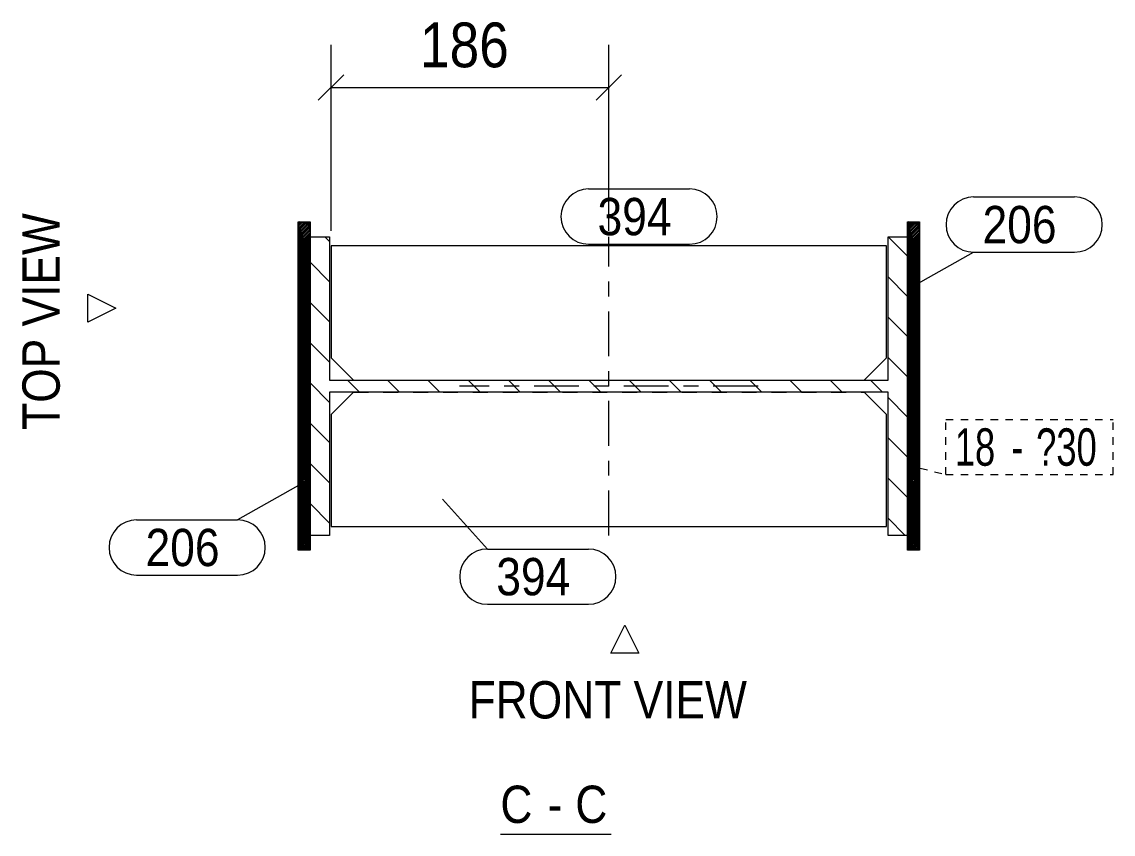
# Model space of a CAD drawing. Header units: millimetres. Extents: x 2 to 579, y 1 to 405.
# Drawn here: x 357 to 430.1, y 97.7 to 152.2 of the extents above; entities that cross this region are included whole.
import ezdxf

# ---------------------------------------------------------------- set-up
doc = ezdxf.new("R2010")
doc.units = ezdxf.units.MM
for name, pattern in [('XKITLINE00', [0]), ('XKITLINE01', [4, 1, -1, 1, -1]), ('XKITLINE03', [6, 3, -1, 1, -1]), ('XKITLINE04', [3, 0.5, -0.5, 0.5, -0.5, 0.5, -0.5])]:
    doc.linetypes.add(name, pattern=pattern)
for name, color, linetype, lineweight in [('BoltMark', 7, 'Continuous', 0), ('Dimensions', 7, 'Continuous', 0), ('OtherObjectType', 7, 'Continuous', 0), ('Part', 2, 'Continuous', 0), ('PartMark', 7, 'Continuous', 0)]:
    doc.layers.add(name, color=color, linetype=linetype, lineweight=lineweight)
doc.styles.add('ARIAL', font='ARIAL.TTF')
doc.styles.add('ARIAL_NARROW', font='ARIALN.TTF')

# ---------------------------------------------------------------- blocks, each defined once
blk = doc.blocks.new('*A5')
at = {"layer": 'Part', "color": 7, "linetype": 'XKITLINE00', "lineweight": 0}
for p, q in [((377.644, 137.443), (377.327, 137.76)), ((416.344, 136.46), (415.044, 137.76)), ((377.644, 134.749), (376.344, 136.049)), ((416.344, 133.766), (415.044, 135.066)), ((377.644, 132.055), (376.344, 133.355)), ((416.344, 131.072), (415.044, 132.372)), ((377.644, 129.361), (376.344, 130.661)), ((416.344, 128.378), (415.044, 129.678)), ((377.644, 126.667), (376.344, 127.967)), ((379.644, 127.36), (378.844, 128.16)), ((382.338, 127.36), (381.538, 128.16)), ((385.032, 127.36), (384.232, 128.16)), ((387.727, 127.36), (386.927, 128.16)), ((390.421, 127.36), (389.621, 128.16)), ((393.115, 127.36), (392.315, 128.16)), ((395.809, 127.36), (395.009, 128.16)), ((398.503, 127.36), (397.703, 128.16)), ((401.197, 127.36), (400.397, 128.16)), ((403.891, 127.36), (403.091, 128.16)), ((406.585, 127.36), (405.785, 128.16)), ((409.279, 127.36), (408.479, 128.16)), ((411.973, 127.36), (411.173, 128.16)), ((414.667, 127.36), (413.867, 128.16)), ((416.344, 125.684), (415.044, 126.984)), ((377.644, 123.973), (376.344, 125.273)), ((416.344, 122.99), (415.044, 124.29)), ((377.644, 121.279), (376.344, 122.579)), ((416.344, 120.296), (415.044, 121.596)), ((377.644, 118.585), (376.344, 119.885)), ((416.185, 117.76), (415.044, 118.902))]:
    blk.add_line(p, q, dxfattribs=at)
blk = doc.blocks.new('*A6')
at = {"layer": 'Part', "color": 7, "linetype": 'XKITLINE00', "lineweight": 0}
for p, q in [((416.344, 138.76), (416.344, 138.76)), ((416.344, 138.76), (416.344, 138.76)), ((416.398, 138.706), (416.344, 138.653)), ((416.451, 138.653), (416.344, 138.545)), ((416.505, 138.599), (416.344, 138.437)), ((416.559, 138.545), (416.344, 138.329)), ((416.613, 138.491), (416.344, 138.222)), ((416.667, 138.437), (416.344, 138.114)), ((416.721, 138.383), (416.344, 138.006)), ((416.775, 138.329), (416.344, 137.898)), ((416.829, 138.275), (416.344, 137.79)), ((416.882, 138.222), (416.344, 137.683)), ((416.936, 138.168), (416.344, 137.575)), ((416.451, 138.76), (416.398, 138.706)), ((416.559, 138.76), (416.451, 138.653)), ((416.667, 138.76), (416.505, 138.599)), ((416.775, 138.76), (416.559, 138.545)), ((416.882, 138.76), (416.613, 138.491)), ((416.99, 138.76), (416.667, 138.437)), ((417.098, 138.76), (416.721, 138.383)), ((417.144, 138.698), (416.775, 138.329)), ((417.144, 138.59), (416.829, 138.275)), ((417.144, 138.483), (416.882, 138.222)), ((417.144, 138.375), (416.936, 138.168)), ((417.144, 138.267), (416.99, 138.114)), ((417.144, 138.159), (417.044, 138.06)), ((416.99, 138.114), (416.344, 137.467)), ((417.044, 138.06), (416.344, 137.359)), ((417.098, 138.006), (416.344, 137.252)), ((417.144, 137.944), (416.344, 137.144)), ((417.144, 137.836), (416.344, 137.036)), ((417.144, 137.728), (416.344, 136.928)), ((417.144, 137.621), (416.344, 136.821)), ((417.144, 137.513), (416.344, 136.713)), ((417.144, 137.405), (416.344, 136.605)), ((417.144, 138.052), (417.098, 138.006)), ((417.144, 137.297), (416.344, 136.497)), ((417.144, 137.19), (416.344, 136.39)), ((417.144, 137.082), (416.344, 136.282)), ((417.144, 136.974), (416.344, 136.174)), ((417.144, 136.866), (416.344, 136.066)), ((417.144, 136.758), (416.344, 135.958)), ((417.144, 136.651), (416.344, 135.851)), ((417.144, 136.543), (416.344, 135.743)), ((417.144, 136.435), (416.344, 135.635)), ((417.144, 136.327), (416.344, 135.527)), ((417.144, 136.22), (416.344, 135.42)), ((417.144, 136.112), (416.344, 135.312)), ((417.144, 136.004), (416.344, 135.204)), ((417.144, 135.896), (416.344, 135.096)), ((417.144, 135.789), (416.344, 134.989)), ((417.144, 135.681), (416.344, 134.881)), ((417.144, 135.573), (416.344, 134.773)), ((417.144, 135.465), (416.344, 134.665)), ((417.144, 135.358), (416.344, 134.558)), ((417.144, 135.25), (416.344, 134.45)), ((417.144, 135.142), (416.344, 134.342)), ((417.144, 135.034), (416.344, 134.234)), ((417.144, 134.927), (416.344, 134.127)), ((417.144, 134.819), (416.344, 134.019)), ((417.144, 134.711), (416.344, 133.911)), ((417.144, 134.603), (416.344, 133.803)), ((417.144, 134.495), (416.344, 133.695)), ((417.144, 134.388), (416.344, 133.588)), ((417.144, 134.28), (416.344, 133.48)), ((417.144, 134.172), (416.344, 133.372)), ((417.144, 134.064), (416.344, 133.264)), ((417.144, 133.957), (416.344, 133.157)), ((417.144, 133.849), (416.344, 133.049)), ((417.144, 133.741), (416.344, 132.941)), ((417.144, 133.633), (416.344, 132.833)), ((417.144, 133.526), (416.344, 132.726)), ((417.144, 133.418), (416.344, 132.618)), ((417.144, 133.31), (416.344, 132.51)), ((417.144, 133.202), (416.344, 132.402)), ((417.144, 133.095), (416.344, 132.295)), ((417.144, 132.987), (416.344, 132.187)), ((417.144, 132.879), (416.344, 132.079)), ((417.144, 132.771), (416.344, 131.971)), ((417.144, 132.663), (416.344, 131.863)), ((417.144, 132.556), (416.344, 131.756)), ((417.144, 132.448), (416.344, 131.648)), ((417.144, 132.34), (416.344, 131.54)), ((417.144, 132.232), (416.344, 131.432)), ((417.144, 132.125), (416.344, 131.325)), ((417.144, 132.017), (416.344, 131.217)), ((417.144, 131.909), (416.344, 131.109)), ((417.144, 131.801), (416.344, 131.001)), ((417.144, 131.694), (416.344, 130.894)), ((417.144, 131.586), (416.344, 130.786)), ((417.144, 131.478), (416.344, 130.678)), ((417.144, 131.37), (416.344, 130.57)), ((417.144, 131.263), (416.344, 130.463)), ((417.144, 131.155), (416.344, 130.355)), ((417.144, 131.047), (416.344, 130.247)), ((417.144, 130.939), (416.344, 130.139)), ((417.144, 130.832), (416.344, 130.032)), ((417.144, 130.724), (416.344, 129.924)), ((417.144, 130.616), (416.344, 129.816)), ((417.144, 130.508), (416.344, 129.708)), ((417.144, 130.4), (416.344, 129.6)), ((417.144, 130.293), (416.344, 129.493)), ((417.144, 130.185), (416.344, 129.385)), ((417.144, 130.077), (416.344, 129.277)), ((417.144, 129.969), (416.344, 129.169)), ((417.144, 129.862), (416.344, 129.062)), ((417.144, 129.754), (416.344, 128.954)), ((417.144, 129.646), (416.344, 128.846)), ((417.144, 129.538), (416.344, 128.738)), ((417.144, 129.431), (416.344, 128.631)), ((417.144, 129.323), (416.344, 128.523)), ((417.144, 129.215), (416.344, 128.415)), ((417.144, 129.107), (416.344, 128.307)), ((417.144, 129), (416.344, 128.2)), ((417.144, 128.892), (416.344, 128.092)), ((417.144, 128.784), (416.344, 127.984)), ((417.144, 128.676), (416.344, 127.876)), ((417.144, 128.568), (416.344, 127.768)), ((417.144, 128.461), (416.344, 127.661)), ((417.144, 128.353), (416.344, 127.553)), ((417.144, 128.245), (416.344, 127.445)), ((417.144, 128.137), (416.344, 127.337)), ((417.144, 128.03), (416.344, 127.23)), ((417.144, 127.922), (416.344, 127.122)), ((417.144, 127.814), (416.344, 127.014)), ((417.144, 127.706), (416.344, 126.906)), ((417.144, 127.599), (416.344, 126.799)), ((417.144, 127.491), (416.344, 126.691)), ((417.144, 127.383), (416.344, 126.583)), ((417.144, 127.275), (416.344, 126.475)), ((417.144, 127.168), (416.344, 126.368)), ((417.144, 127.06), (416.344, 126.26)), ((417.144, 126.952), (416.344, 126.152)), ((417.144, 126.844), (416.344, 126.044)), ((417.144, 126.737), (416.344, 125.937)), ((417.144, 126.629), (416.344, 125.829)), ((417.144, 126.521), (416.344, 125.721)), ((417.144, 126.413), (416.344, 125.613)), ((417.144, 126.305), (416.344, 125.505)), ((417.144, 126.198), (416.344, 125.398)), ((417.144, 126.09), (416.344, 125.29)), ((417.144, 125.982), (416.344, 125.182)), ((417.144, 125.874), (416.344, 125.074)), ((417.144, 125.767), (416.344, 124.967)), ((417.144, 125.659), (416.344, 124.859)), ((417.144, 125.551), (416.344, 124.751)), ((417.144, 125.443), (416.344, 124.643)), ((417.144, 125.336), (416.344, 124.536)), ((417.144, 125.228), (416.344, 124.428)), ((417.144, 125.12), (416.344, 124.32)), ((417.144, 125.012), (416.344, 124.212)), ((417.144, 124.905), (416.344, 124.105)), ((417.144, 124.797), (416.344, 123.997)), ((417.144, 124.689), (416.344, 123.889)), ((417.144, 124.581), (416.344, 123.781)), ((417.144, 124.473), (416.344, 123.673)), ((417.144, 124.366), (416.344, 123.566)), ((417.144, 124.258), (416.344, 123.458)), ((417.144, 124.15), (416.344, 123.35)), ((417.144, 124.042), (416.344, 123.242)), ((417.144, 123.935), (416.344, 123.135)), ((417.144, 123.827), (416.344, 123.027)), ((417.144, 123.719), (416.344, 122.919)), ((417.144, 123.611), (416.344, 122.811)), ((417.144, 123.504), (416.344, 122.704)), ((417.144, 123.396), (416.344, 122.596)), ((417.144, 123.288), (416.344, 122.488)), ((417.144, 123.18), (416.344, 122.38)), ((417.144, 123.073), (416.344, 122.273)), ((417.144, 122.965), (416.344, 122.165)), ((417.144, 122.857), (416.344, 122.057)), ((417.144, 122.749), (416.344, 121.949)), ((417.144, 122.642), (416.344, 121.842)), ((417.144, 122.534), (416.344, 121.734)), ((417.144, 122.426), (416.344, 121.626)), ((417.144, 122.318), (416.344, 121.518)), ((417.144, 122.21), (416.344, 121.41)), ((417.144, 122.103), (416.344, 121.303)), ((417.144, 121.995), (416.344, 121.195)), ((417.144, 121.887), (416.344, 121.087)), ((417.144, 121.779), (416.344, 120.979)), ((417.144, 121.672), (416.344, 120.872)), ((417.144, 121.564), (416.344, 120.764)), ((417.144, 121.456), (416.344, 120.656)), ((417.144, 121.348), (416.344, 120.548)), ((417.144, 121.241), (416.344, 120.441)), ((417.144, 121.133), (416.344, 120.333)), ((417.144, 121.025), (416.344, 120.225)), ((417.144, 120.917), (416.344, 120.117)), ((417.144, 120.81), (416.344, 120.01)), ((417.144, 120.702), (416.344, 119.902)), ((417.144, 120.594), (416.344, 119.794)), ((417.144, 120.486), (416.344, 119.686)), ((417.144, 120.379), (416.344, 119.579)), ((417.144, 120.271), (416.344, 119.471)), ((417.144, 120.163), (416.344, 119.363)), ((417.144, 120.055), (416.344, 119.255)), ((417.144, 119.947), (416.344, 119.147)), ((417.144, 119.84), (416.344, 119.04)), ((417.144, 119.732), (416.344, 118.932)), ((417.144, 119.624), (416.344, 118.824)), ((417.144, 119.516), (416.344, 118.716)), ((417.144, 119.409), (416.344, 118.609)), ((417.144, 119.301), (416.344, 118.501)), ((417.144, 119.193), (416.344, 118.393)), ((417.144, 119.085), (416.344, 118.285)), ((417.144, 118.978), (416.344, 118.178)), ((417.144, 118.87), (416.344, 118.07)), ((417.144, 118.762), (416.344, 117.962)), ((417.144, 118.654), (416.344, 117.854)), ((417.144, 118.547), (416.344, 117.747)), ((417.144, 118.439), (416.344, 117.639)), ((417.144, 118.331), (416.344, 117.531)), ((417.144, 118.223), (416.344, 117.423)), ((417.144, 118.115), (416.344, 117.315)), ((417.144, 118.008), (416.344, 117.208)), ((417.144, 117.9), (416.344, 117.1)), ((417.144, 117.792), (416.344, 116.992)), ((417.144, 117.684), (416.344, 116.884)), ((417.144, 117.577), (416.347, 116.78)), ((417.144, 117.469), (416.435, 116.76)), ((417.144, 117.361), (416.543, 116.76)), ((417.144, 117.253), (416.651, 116.76)), ((417.144, 117.146), (416.758, 116.76)), ((417.144, 117.038), (416.866, 116.76)), ((417.144, 116.93), (416.974, 116.76)), ((417.144, 116.822), (417.144, 116.822))]:
    blk.add_line(p, q, dxfattribs=at)
blk = doc.blocks.new('*A7')
at = {"layer": 'Part', "color": 7, "linetype": 'XKITLINE00', "lineweight": 0}
for p, q in [((375.598, 138.706), (375.544, 138.653)), ((375.651, 138.653), (375.544, 138.545)), ((375.705, 138.599), (375.544, 138.437)), ((375.759, 138.545), (375.544, 138.329)), ((375.813, 138.491), (375.544, 138.222)), ((375.867, 138.437), (375.544, 138.114)), ((375.921, 138.383), (375.544, 138.006)), ((375.975, 138.329), (375.544, 137.898)), ((376.029, 138.275), (375.544, 137.79)), ((376.082, 138.222), (375.544, 137.683)), ((376.136, 138.168), (375.544, 137.575)), ((375.651, 138.76), (375.598, 138.706)), ((375.759, 138.76), (375.651, 138.653)), ((375.867, 138.76), (375.705, 138.599)), ((375.975, 138.76), (375.759, 138.545)), ((376.082, 138.76), (375.813, 138.491)), ((376.19, 138.76), (375.867, 138.437)), ((376.298, 138.76), (375.921, 138.383)), ((376.344, 138.698), (375.975, 138.329)), ((376.344, 138.59), (376.029, 138.275)), ((376.344, 138.483), (376.082, 138.222)), ((376.344, 138.375), (376.136, 138.168)), ((376.344, 138.267), (376.19, 138.114)), ((376.344, 138.159), (376.244, 138.06)), ((376.19, 138.114), (375.544, 137.467)), ((376.244, 138.06), (375.544, 137.359)), ((376.298, 138.006), (375.544, 137.252)), ((376.344, 137.944), (375.544, 137.144)), ((376.344, 137.836), (375.544, 137.036)), ((376.344, 137.728), (375.544, 136.928)), ((376.344, 137.621), (375.544, 136.821)), ((376.344, 137.513), (375.544, 136.713)), ((376.344, 137.405), (375.544, 136.605)), ((376.344, 138.052), (376.298, 138.006)), ((376.344, 137.297), (375.544, 136.497)), ((376.344, 137.19), (375.544, 136.39)), ((376.344, 137.082), (375.544, 136.282)), ((376.344, 136.974), (375.544, 136.174)), ((376.344, 136.866), (375.544, 136.066)), ((376.344, 136.758), (375.544, 135.958)), ((376.344, 136.651), (375.544, 135.851)), ((376.344, 136.543), (375.544, 135.743)), ((376.344, 136.435), (375.544, 135.635)), ((376.344, 136.327), (375.544, 135.527)), ((376.344, 136.22), (375.544, 135.42)), ((376.344, 136.112), (375.544, 135.312)), ((376.344, 136.004), (375.544, 135.204)), ((376.344, 135.896), (375.544, 135.096)), ((376.344, 135.789), (375.544, 134.989)), ((376.344, 135.681), (375.544, 134.881)), ((376.344, 135.573), (375.544, 134.773)), ((376.344, 135.465), (375.544, 134.665)), ((376.344, 135.358), (375.544, 134.558)), ((376.344, 135.25), (375.544, 134.45)), ((376.344, 135.142), (375.544, 134.342)), ((376.344, 135.034), (375.544, 134.234)), ((376.344, 134.927), (375.544, 134.127)), ((376.344, 134.819), (375.544, 134.019)), ((376.344, 134.711), (375.544, 133.911)), ((376.344, 134.603), (375.544, 133.803)), ((376.344, 134.495), (375.544, 133.695)), ((376.344, 134.388), (375.544, 133.588)), ((376.344, 134.28), (375.544, 133.48)), ((376.344, 134.172), (375.544, 133.372)), ((376.344, 134.064), (375.544, 133.264)), ((376.344, 133.957), (375.544, 133.157)), ((376.344, 133.849), (375.544, 133.049)), ((376.344, 133.741), (375.544, 132.941)), ((376.344, 133.633), (375.544, 132.833)), ((376.344, 133.526), (375.544, 132.726)), ((376.344, 133.418), (375.544, 132.618)), ((376.344, 133.31), (375.544, 132.51)), ((376.344, 133.202), (375.544, 132.402)), ((376.344, 133.095), (375.544, 132.295)), ((376.344, 132.987), (375.544, 132.187)), ((376.344, 132.879), (375.544, 132.079)), ((376.344, 132.771), (375.544, 131.971)), ((376.344, 132.663), (375.544, 131.863)), ((376.344, 132.556), (375.544, 131.756)), ((376.344, 132.448), (375.544, 131.648)), ((376.344, 132.34), (375.544, 131.54)), ((376.344, 132.232), (375.544, 131.432)), ((376.344, 132.125), (375.544, 131.325)), ((376.344, 132.017), (375.544, 131.217)), ((376.344, 131.909), (375.544, 131.109)), ((376.344, 131.801), (375.544, 131.001)), ((376.344, 131.694), (375.544, 130.894)), ((376.344, 131.586), (375.544, 130.786)), ((376.344, 131.478), (375.544, 130.678)), ((376.344, 131.37), (375.544, 130.57)), ((376.344, 131.263), (375.544, 130.463)), ((376.344, 131.155), (375.544, 130.355)), ((376.344, 131.047), (375.544, 130.247)), ((376.344, 130.939), (375.544, 130.139)), ((376.344, 130.832), (375.544, 130.032)), ((376.344, 130.724), (375.544, 129.924)), ((376.344, 130.616), (375.544, 129.816)), ((376.344, 130.508), (375.544, 129.708)), ((376.344, 130.4), (375.544, 129.6)), ((376.344, 130.293), (375.544, 129.493)), ((376.344, 130.185), (375.544, 129.385)), ((376.344, 130.077), (375.544, 129.277)), ((376.344, 129.969), (375.544, 129.169)), ((376.344, 129.862), (375.544, 129.062)), ((376.344, 129.754), (375.544, 128.954)), ((376.344, 129.646), (375.544, 128.846)), ((376.344, 129.538), (375.544, 128.738)), ((376.344, 129.431), (375.544, 128.631)), ((376.344, 129.323), (375.544, 128.523)), ((376.344, 129.215), (375.544, 128.415)), ((376.344, 129.107), (375.544, 128.307)), ((376.344, 129), (375.544, 128.2)), ((376.344, 128.892), (375.544, 128.092)), ((376.344, 128.784), (375.544, 127.984)), ((376.344, 128.676), (375.544, 127.876)), ((376.344, 128.568), (375.544, 127.768)), ((376.344, 128.461), (375.544, 127.661)), ((376.344, 128.353), (375.544, 127.553)), ((376.344, 128.245), (375.544, 127.445)), ((376.344, 128.137), (375.544, 127.337)), ((376.344, 128.03), (375.544, 127.23)), ((376.344, 127.922), (375.544, 127.122)), ((376.344, 127.814), (375.544, 127.014)), ((376.344, 127.706), (375.544, 126.906)), ((376.344, 127.599), (375.544, 126.799)), ((376.344, 127.491), (375.544, 126.691)), ((376.344, 127.383), (375.544, 126.583)), ((376.344, 127.275), (375.544, 126.475)), ((376.344, 127.168), (375.544, 126.368)), ((376.344, 127.06), (375.544, 126.26)), ((376.344, 126.952), (375.544, 126.152)), ((376.344, 126.844), (375.544, 126.044)), ((376.344, 126.737), (375.544, 125.937)), ((376.344, 126.629), (375.544, 125.829)), ((376.344, 126.521), (375.544, 125.721)), ((376.344, 126.413), (375.544, 125.613)), ((376.344, 126.305), (375.544, 125.505)), ((376.344, 126.198), (375.544, 125.398)), ((376.344, 126.09), (375.544, 125.29)), ((376.344, 125.982), (375.544, 125.182)), ((376.344, 125.874), (375.544, 125.074)), ((376.344, 125.767), (375.544, 124.967)), ((376.344, 125.659), (375.544, 124.859)), ((376.344, 125.551), (375.544, 124.751)), ((376.344, 125.443), (375.544, 124.643)), ((376.344, 125.336), (375.544, 124.536)), ((376.344, 125.228), (375.544, 124.428)), ((376.344, 125.12), (375.544, 124.32)), ((376.344, 125.012), (375.544, 124.212)), ((376.344, 124.905), (375.544, 124.105)), ((376.344, 124.797), (375.544, 123.997)), ((376.344, 124.689), (375.544, 123.889)), ((376.344, 124.581), (375.544, 123.781)), ((376.344, 124.473), (375.544, 123.673)), ((376.344, 124.366), (375.544, 123.566)), ((376.344, 124.258), (375.544, 123.458)), ((376.344, 124.15), (375.544, 123.35)), ((376.344, 124.042), (375.544, 123.242)), ((376.344, 123.935), (375.544, 123.135)), ((376.344, 123.827), (375.544, 123.027)), ((376.344, 123.719), (375.544, 122.919)), ((376.344, 123.611), (375.544, 122.811)), ((376.344, 123.504), (375.544, 122.704)), ((376.344, 123.396), (375.544, 122.596)), ((376.344, 123.288), (375.544, 122.488)), ((376.344, 123.18), (375.544, 122.38)), ((376.344, 123.073), (375.544, 122.273)), ((376.344, 122.965), (375.544, 122.165)), ((376.344, 122.857), (375.544, 122.057)), ((376.344, 122.749), (375.544, 121.949)), ((376.344, 122.642), (375.544, 121.842)), ((376.344, 122.534), (375.544, 121.734)), ((376.344, 122.426), (375.544, 121.626)), ((376.344, 122.318), (375.544, 121.518)), ((376.344, 122.21), (375.544, 121.41)), ((376.344, 122.103), (375.544, 121.303)), ((376.344, 121.995), (375.544, 121.195)), ((376.344, 121.887), (375.544, 121.087)), ((376.344, 121.779), (375.544, 120.979)), ((376.344, 121.672), (375.544, 120.872)), ((376.344, 121.564), (375.544, 120.764)), ((376.344, 121.456), (375.544, 120.656)), ((376.344, 121.348), (375.544, 120.548)), ((376.344, 121.241), (375.544, 120.441)), ((376.344, 121.133), (375.544, 120.333)), ((376.344, 121.025), (375.544, 120.225)), ((376.344, 120.917), (375.544, 120.117)), ((376.344, 120.81), (375.544, 120.01)), ((376.344, 120.702), (375.544, 119.902)), ((376.344, 120.594), (375.544, 119.794)), ((376.344, 120.486), (375.544, 119.686)), ((376.344, 120.379), (375.544, 119.579)), ((376.344, 120.271), (375.544, 119.471)), ((376.344, 120.163), (375.544, 119.363)), ((376.344, 120.055), (375.544, 119.255)), ((376.344, 119.947), (375.544, 119.147)), ((376.344, 119.84), (375.544, 119.04)), ((376.344, 119.732), (375.544, 118.932)), ((376.344, 119.624), (375.544, 118.824)), ((376.344, 119.516), (375.544, 118.716)), ((376.344, 119.409), (375.544, 118.609)), ((376.344, 119.301), (375.544, 118.501)), ((376.344, 119.193), (375.544, 118.393)), ((376.344, 119.085), (375.544, 118.285)), ((376.344, 118.978), (375.544, 118.178)), ((376.344, 118.87), (375.544, 118.07)), ((376.344, 118.762), (375.544, 117.962)), ((376.344, 118.654), (375.544, 117.854)), ((376.344, 118.547), (375.544, 117.747)), ((376.344, 118.439), (375.544, 117.639)), ((376.344, 118.331), (375.544, 117.531)), ((376.344, 118.223), (375.544, 117.423)), ((376.344, 118.115), (375.544, 117.315)), ((376.344, 118.008), (375.544, 117.208)), ((376.344, 117.9), (375.544, 117.1)), ((376.344, 117.792), (375.544, 116.992)), ((376.344, 117.684), (375.544, 116.884)), ((376.344, 117.577), (375.547, 116.78)), ((376.344, 117.469), (375.635, 116.76)), ((376.344, 117.361), (375.743, 116.76)), ((376.344, 117.253), (375.851, 116.76)), ((376.344, 117.146), (375.958, 116.76)), ((376.344, 117.038), (376.066, 116.76)), ((376.344, 116.93), (376.174, 116.76)), ((376.344, 116.822), (376.344, 116.822))]:
    blk.add_line(p, q, dxfattribs=at)
blk = doc.blocks.new('*A60')
at = {"layer": 'Part', "color": 2, "linetype": 'XKITLINE00', "lineweight": 0}
for p, q in [((376.344, 117.76), (376.344, 137.76)), ((376.344, 137.76), (377.644, 137.76)), ((377.644, 137.76), (377.644, 128.16)), ((415.044, 137.76), (416.344, 137.76)), ((415.044, 128.16), (415.044, 137.76)), ((416.344, 137.76), (416.344, 117.76)), ((377.644, 128.16), (415.044, 128.16)), ((415.044, 127.36), (377.644, 127.36)), ((377.644, 127.36), (377.644, 117.76)), ((415.044, 117.76), (415.044, 127.36)), ((377.644, 117.76), (376.344, 117.76)), ((416.344, 117.76), (415.044, 117.76))]:
    blk.add_line(p, q, dxfattribs=at)
at = {"layer": 'Part', "color": 7, "linetype": 'XKITLINE03', "lineweight": 0}
for p, q in [((396.344, 117.76), (396.344, 137.76)), ((406.344, 127.76), (386.344, 127.76))]:
    blk.add_line(p, q, dxfattribs=at)
blk = doc.blocks.new('*A61')
at = {"layer": 'Part', "color": 2, "linetype": 'XKITLINE00', "lineweight": 0}
for p, q in [((379.244, 127.36), (377.744, 125.86)), ((414.944, 125.86), (413.444, 127.36)), ((377.744, 125.86), (377.744, 118.36)), ((414.944, 118.36), (414.944, 125.86)), ((377.744, 118.36), (414.944, 118.36))]:
    blk.add_line(p, q, dxfattribs=at)
at = {"layer": 'Part', "color": 7, "linetype": 'XKITLINE01', "lineweight": 0}
blk.add_line((379.244, 127.36), (413.444, 127.36), dxfattribs=at)
blk = doc.blocks.new('*A62')
at = {"layer": 'Part', "color": 2, "linetype": 'XKITLINE00', "lineweight": 0}
for p, q in [((377.744, 137.16), (377.744, 129.66)), ((414.944, 137.16), (377.744, 137.16)), ((414.944, 129.66), (414.944, 137.16)), ((377.744, 129.66), (379.244, 128.16)), ((413.444, 128.16), (414.944, 129.66))]:
    blk.add_line(p, q, dxfattribs=at)
at = {"layer": 'Part', "color": 7, "linetype": 'XKITLINE01', "lineweight": 0}
blk.add_line((379.244, 128.16), (413.444, 128.16), dxfattribs=at)
blk = doc.blocks.new('*A63')
at = {"layer": 'Part', "color": 2, "linetype": 'XKITLINE00', "lineweight": 0}
for p, q in [((416.344, 138.76), (417.144, 138.76)), ((416.344, 116.76), (416.344, 138.76)), ((417.144, 138.76), (417.144, 116.76)), ((417.144, 116.76), (416.344, 116.76))]:
    blk.add_line(p, q, dxfattribs=at)
blk = doc.blocks.new('*A64')
at = {"layer": 'Part', "color": 2, "linetype": 'XKITLINE00', "lineweight": 0}
for p, q in [((375.544, 138.76), (376.344, 138.76)), ((375.544, 116.76), (375.544, 138.76)), ((376.344, 138.76), (376.344, 116.76)), ((376.344, 116.76), (375.544, 116.76))]:
    blk.add_line(p, q, dxfattribs=at)
blk = doc.blocks.new('*A152')
at = {"layer": 'Dimensions', "color": 7, "linetype": 'XKITLINE00', "lineweight": 0}
for p, q in [((377.744, 138.16), (377.744, 150.61)), ((396.344, 138.16), (396.344, 150.61)), ((378.592, 148.609), (376.895, 146.912)), ((397.192, 148.609), (395.495, 146.912)), ((377.744, 147.76), (396.344, 147.76))]:
    blk.add_line(p, q, dxfattribs=at)
at = {"layer": 'Dimensions', "color": 3}
for p in [(377.744, 147.76), (396.344, 147.76)]:
    blk.add_point(p, dxfattribs=at)
at = {"layer": 'Dimensions', "color": 3, "style": 'ARIAL', "width": 0.85}
blk.add_text('186', height=3, dxfattribs=at).set_placement((383.706, 149.11))
blk = doc.blocks.new('*A153')
at = {"layer": 'BoltMark', "color": 7, "linetype": 'XKITLINE04', "lineweight": 0}
for p, q in [((418.912, 125.525), (430.12, 125.525)), ((418.912, 121.825), (418.912, 125.525)), ((430.12, 121.825), (430.12, 125.525)), ((417.194, 122.26), (418.912, 121.825)), ((418.912, 121.825), (430.12, 121.825))]:
    blk.add_line(p, q, dxfattribs=at)
at = {"layer": 'BoltMark', "color": 3, "style": 'ARIAL_NARROW', "width": 0.85}
for s, p in [('18', (419.512, 122.425)), ('?30', (424.961, 122.425)), ('-', (423.301, 122.425))]:
    blk.add_text(s, height=2.5, dxfattribs=at).set_placement(p)
blk = doc.blocks.new('*A154')
at = {"layer": 'PartMark', "color": 7, "linetype": 'XKITLINE00', "lineweight": 0}
for p, q in [((375.733, 121.19), (371.49, 118.797)), ((364.728, 118.797), (371.49, 118.797)), ((364.728, 115.097), (371.49, 115.097))]:
    blk.add_line(p, q, dxfattribs=at)
for centre, start, end in [((364.728, 116.947), 90, 270), ((371.49, 116.947), 270, 90)]:
    blk.add_arc(centre, 1.85, start, end, dxfattribs=at)
at = {"layer": 'PartMark', "color": 3, "style": 'ARIAL', "width": 0.85}
blk.add_text('206', height=2.5, dxfattribs=at).set_placement((365.328, 115.697))
blk = doc.blocks.new('*A155')
at = {"layer": 'PartMark', "color": 7, "linetype": 'XKITLINE00', "lineweight": 0}
for p, q in [((420.776, 140.424), (427.538, 140.424)), ((416.533, 134.331), (420.776, 136.724)), ((420.776, 136.724), (427.538, 136.724))]:
    blk.add_line(p, q, dxfattribs=at)
for centre, start, end in [((420.776, 138.574), 90, 270), ((427.538, 138.574), 270, 90)]:
    blk.add_arc(centre, 1.85, start, end, dxfattribs=at)
at = {"layer": 'PartMark', "color": 3, "style": 'ARIAL', "width": 0.85}
blk.add_text('206', height=2.5, dxfattribs=at).set_placement((421.376, 137.324))
blk = doc.blocks.new('*A156')
at = {"layer": 'PartMark', "color": 7, "linetype": 'XKITLINE00', "lineweight": 0}
for p, q in [((394.994, 140.96), (401.756, 140.96)), ((394.994, 137.26), (401.756, 137.26))]:
    blk.add_line(p, q, dxfattribs=at)
for centre, start, end in [((394.994, 139.11), 90, 270), ((401.756, 139.11), 270, 90)]:
    blk.add_arc(centre, 1.85, start, end, dxfattribs=at)
at = {"layer": 'PartMark', "color": 3, "style": 'ARIAL', "width": 0.85}
blk.add_text('394', height=2.5, dxfattribs=at).set_placement((395.594, 137.86))
blk = doc.blocks.new('*A157')
at = {"layer": 'PartMark', "color": 7, "linetype": 'XKITLINE00', "lineweight": 0}
for p, q in [((385.213, 120.19), (388.213, 116.844)), ((388.213, 116.844), (394.976, 116.844)), ((388.213, 113.144), (394.976, 113.144))]:
    blk.add_line(p, q, dxfattribs=at)
for centre, start, end in [((388.213, 114.994), 90, 270), ((394.976, 114.994), 270, 90)]:
    blk.add_arc(centre, 1.85, start, end, dxfattribs=at)
at = {"layer": 'PartMark', "color": 3, "style": 'ARIAL', "width": 0.85}
blk.add_text('394', height=2.5, dxfattribs=at).set_placement((388.813, 113.744))
blk = doc.blocks.new('*A158')
at = {"layer": 'OtherObjectType', "color": 7, "linetype": 'XKITLINE00', "lineweight": 0}
for p, q in [((361.453, 132.04), (361.453, 133.915)), ((361.453, 133.915), (363.328, 132.977)), ((363.328, 132.977), (361.453, 132.04)), ((363.328, 132.977), (363.328, 132.977)), ((396.486, 109.869), (397.424, 111.744)), ((397.424, 111.744), (398.361, 109.869)), ((397.424, 111.744), (397.424, 111.744)), ((398.361, 109.869), (396.486, 109.869)), ((389.087, 97.744), (396.511, 97.744))]:
    blk.add_line(p, q, dxfattribs=at)
at = {"layer": 'OtherObjectType', "color": 7, "style": 'ARIAL', "width": 0.85}
blk.add_text('TOP VIEW', height=2.5, rotation=90, dxfattribs=at).set_placement((359.578, 124.826))
for s, p in [('FRONT VIEW', (386.96, 105.494)), ('C', (389.087, 98.494)), ('C', (394.104, 98.494)), ('-', (392.244, 98.494))]:
    blk.add_text(s, height=2.5, dxfattribs=at).set_placement(p)

msp = doc.modelspace()

# ---------------------------------------------------------------- block references
at = {"lineweight": 0}
for name in ['*A152', '*A156', '*A155', '*A7', '*A64', '*A6', '*A63', '*A5', '*A60', '*A62', '*A61', '*A153', '*A154', '*A157']:
    msp.add_blockref(name, (0, 0), dxfattribs=at)
at = {"layer": 'OtherObjectType', "lineweight": 0}
msp.add_blockref('*A158', (0, 0), dxfattribs=at)

doc.saveas('drawing.dxf')
